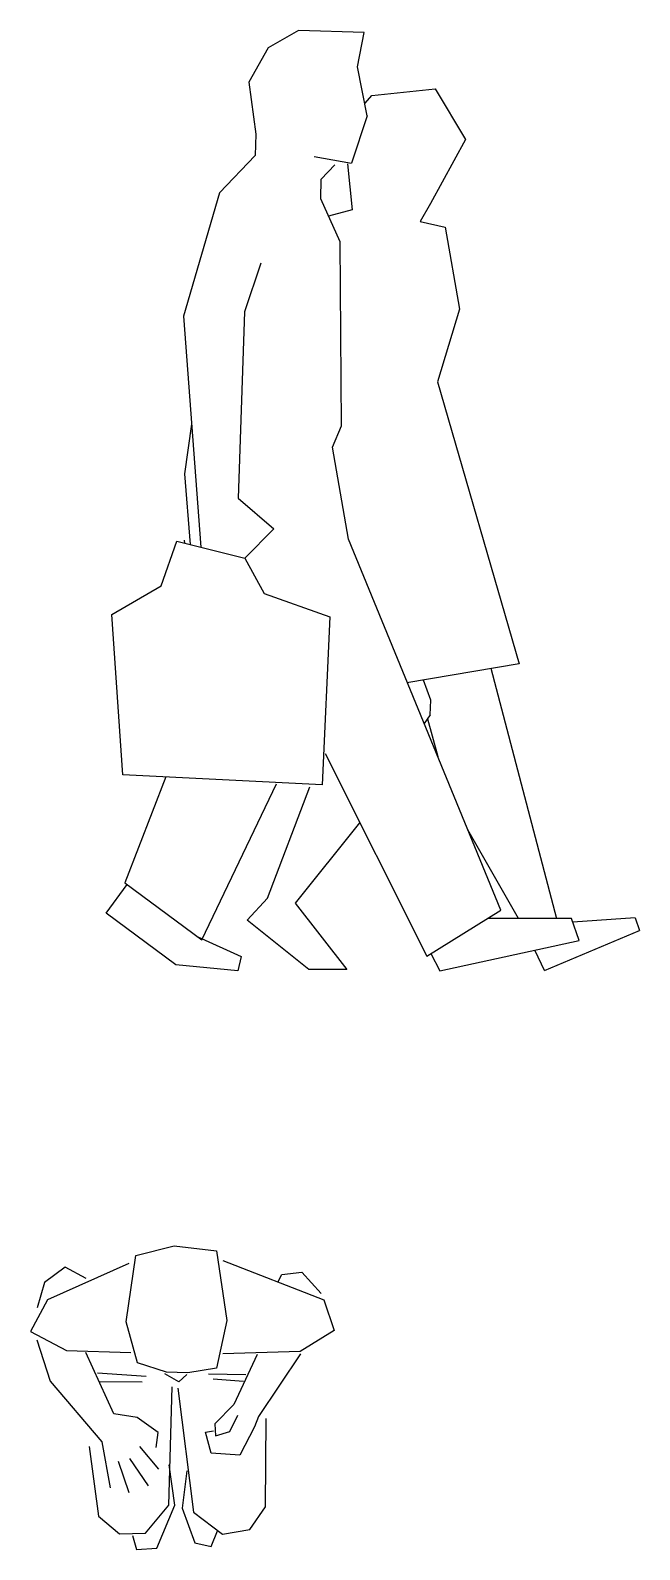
# Model space of a CAD drawing. Extents: x 116 to 135, y 123.1 to 129.1.
# Drawn here: x 123.493 to 124.679, y 126.104 to 129.064 of the extents above; entities that cross this region are included whole.
import ezdxf

# ---------------------------------------------------------------- set-up
doc = ezdxf.new("R2010")
doc.units = 0
doc.layers.get('0').update_dxf_attribs({"linetype": 'CONTINUOUS'})

msp = doc.modelspace()

# ---------------------------------------------------------------- linework, layer by layer
for p, q in [((124.0148, 129.0644), (123.9554, 129.0306)), ((124.1426, 129.0601), (124.0148, 129.0644)), ((124.1297, 128.9934), (124.1426, 129.0601)), ((123.9554, 129.0306), (123.9183, 128.9632)), ((124.1483, 128.8978), (124.1297, 128.9934)), ((123.9183, 128.9632), (123.9317, 128.8625)), ((124.1575, 128.9376), (124.281, 128.9507)), ((124.281, 128.9507), (124.34, 128.8519)), ((124.1444, 128.9229), (124.1575, 128.9376)), ((124.1483, 128.8978), (124.1183, 128.8056)), ((123.9317, 128.8625), (123.9306, 128.8203)), ((124.34, 128.8519), (124.2721, 128.7271)), ((123.9306, 128.8203), (123.8607, 128.7477)), ((124.0451, 128.8188), (124.1183, 128.8056)), ((124.059, 128.7747), (124.0857, 128.8025)), ((124.1101, 128.8045), (124.1194, 128.7147)), ((124.058, 128.736), (124.059, 128.7747)), ((123.8607, 128.7477), (123.7906, 128.5077)), ((124.096, 128.6524), (124.058, 128.736)), ((124.1194, 128.7147), (124.0733, 128.7024)), ((124.2721, 128.7271), (124.2518, 128.6919)), ((124.2518, 128.6919), (124.3002, 128.6812)), ((124.0986, 128.2938), (124.096, 128.6524)), ((124.3002, 128.6812), (124.3284, 128.5212)), ((123.9417, 128.6106), (123.9098, 128.5161)), ((123.7906, 128.5077), (123.8243, 128.0573)), ((123.9098, 128.5161), (123.8973, 128.153)), ((124.3284, 128.5212), (124.2856, 128.3798)), ((124.2856, 128.3798), (124.4444, 127.8302)), ((123.8063, 128.2973), (123.7928, 128.2005)), ((124.0812, 128.252), (124.0986, 128.2938)), ((124.1123, 128.073), (124.0812, 128.252)), ((123.7928, 128.2005), (123.804, 128.0623)), ((123.8973, 128.153), (123.9669, 128.0927)), ((123.9669, 128.0927), (123.9103, 128.036)), ((123.747, 127.9817), (123.7781, 128.0687)), ((123.7781, 128.0687), (123.9103, 128.036)), ((123.7923, 128.0706), (123.793, 128.065)), ((124.409, 127.3498), (124.1123, 128.073)), ((123.9103, 128.036), (123.9476, 127.967)), ((123.6513, 127.926), (123.747, 127.9817)), ((123.9476, 127.967), (124.0761, 127.9215)), ((123.6724, 127.6138), (123.6513, 127.926)), ((124.0761, 127.9215), (124.0611, 127.5943)), ((124.4444, 127.8302), (124.2257, 127.7927)), ((124.2727, 127.7593), (124.2582, 127.7983)), ((124.3894, 127.8217), (124.5175, 127.3338)), ((124.2715, 127.7303), (124.2727, 127.7593)), ((124.2715, 127.7303), (124.2598, 127.7135)), ((124.266, 127.7224), (124.2861, 127.6493)), ((124.0667, 127.655), (124.2645, 127.2602)), ((124.0611, 127.5943), (123.6724, 127.6138)), ((123.7562, 127.6096), (123.6765, 127.4032)), ((123.8264, 127.2921), (123.972, 127.596)), ((123.9543, 127.3733), (124.0368, 127.5904)), ((124.1333, 127.5202), (124.0082, 127.3636)), ((124.4432, 127.3338), (124.3448, 127.5065)), ((123.6401, 127.3441), (123.6809, 127.3999)), ((123.6765, 127.4032), (123.8264, 127.2921)), ((123.9149, 127.3302), (123.9543, 127.3733)), ((124.0082, 127.3636), (124.1088, 127.2339)), ((124.2645, 127.2602), (124.409, 127.3498)), ((123.7756, 127.2431), (123.6401, 127.3441)), ((124.0348, 127.2339), (123.9149, 127.3302)), ((124.5468, 127.3338), (124.3832, 127.3338)), ((124.5613, 127.2904), (124.5468, 127.3338)), ((124.6708, 127.3349), (124.5492, 127.3267)), ((124.6708, 127.3349), (124.6792, 127.31)), ((123.8189, 127.2977), (123.903, 127.2597)), ((124.2898, 127.2314), (124.5613, 127.2904)), ((124.4937, 127.2321), (124.6792, 127.31)), ((124.2726, 127.2652), (124.2898, 127.2314)), ((124.4937, 127.2321), (124.4758, 127.2706)), ((123.8964, 127.2315), (123.7756, 127.2431)), ((123.903, 127.2597), (123.8964, 127.2315)), ((124.1088, 127.2339), (124.0348, 127.2339)), ((123.6792, 126.5475), (123.6982, 126.677)), ((123.6982, 126.677), (123.7726, 126.6955)), ((123.7726, 126.6955), (123.8549, 126.6856)), ((123.8549, 126.6856), (123.8749, 126.5503)), ((123.5604, 126.6542), (123.5201, 126.6239)), ((123.6841, 126.661), (123.5257, 126.5905)), ((123.601, 126.6321), (123.5604, 126.6542)), ((123.8676, 126.6673), (124.0642, 126.5901)), ((123.9743, 126.6249), (123.982, 126.64)), ((123.982, 126.64), (124.0211, 126.6441)), ((124.0211, 126.6441), (124.0591, 126.6029)), ((123.5201, 126.6239), (123.5056, 126.5747)), ((123.5257, 126.5905), (123.4925, 126.5286)), ((124.0642, 126.5901), (124.0844, 126.5308)), ((123.8749, 126.5503), (123.8552, 126.4572)), ((123.4925, 126.5286), (123.5629, 126.4916)), ((123.7014, 126.4677), (123.6792, 126.5475)), ((124.0844, 126.5308), (124.0181, 126.4895)), ((123.5052, 126.5127), (123.5311, 126.4318)), ((123.5629, 126.4916), (123.6884, 126.4875)), ((123.655, 126.3679), (123.6003, 126.4876)), ((123.7576, 126.4492), (123.7014, 126.4677)), ((124.0181, 126.4895), (123.8671, 126.485)), ((123.934, 126.4838), (123.889, 126.3861)), ((124.0187, 126.4848), (123.9366, 126.3627)), ((123.5311, 126.4318), (123.6319, 126.3135)), ((123.6235, 126.4479), (123.7178, 126.4418)), ((123.6274, 126.4315), (123.7105, 126.4304)), ((123.7817, 126.4305), (123.7547, 126.4464)), ((123.7991, 126.4483), (123.7576, 126.4492)), ((123.7973, 126.4448), (123.7817, 126.4305)), ((123.8552, 126.4572), (123.7991, 126.4483)), ((123.8394, 126.446), (123.9119, 126.4451)), ((123.8488, 126.4361), (123.9074, 126.432)), ((123.762, 126.1899), (123.7684, 126.4206)), ((123.78, 126.4185), (123.8101, 126.1768)), ((123.889, 126.3861), (123.8521, 126.3487)), ((123.7005, 126.3612), (123.655, 126.3679)), ((123.7413, 126.3319), (123.7005, 126.3612)), ((123.8521, 126.3487), (123.8534, 126.3256)), ((123.8812, 126.3339), (123.8963, 126.3654)), ((123.9291, 126.3431), (123.9003, 126.2878)), ((123.9366, 126.3627), (123.9291, 126.3431)), ((123.9502, 126.1872), (123.9521, 126.3589)), ((123.6319, 126.3135), (123.6476, 126.224)), ((123.7374, 126.3023), (123.7413, 126.3319)), ((123.8333, 126.3324), (123.8494, 126.3349)), ((123.8445, 126.2914), (123.8333, 126.3324)), ((123.8534, 126.3256), (123.8812, 126.3339)), ((123.6073, 126.3048), (123.6255, 126.1688)), ((123.7049, 126.3044), (123.7419, 126.2601)), ((123.9003, 126.2878), (123.8445, 126.2914)), ((123.6632, 126.276), (123.6842, 126.2147)), ((123.6857, 126.2812), (123.722, 126.228)), ((123.7736, 126.1904), (123.763, 126.2685)), ((123.797, 126.2568), (123.7883, 126.1841)), ((123.6255, 126.1688), (123.6658, 126.1344)), ((123.7165, 126.1354), (123.762, 126.1899)), ((123.7388, 126.1065), (123.7736, 126.1904)), ((123.7883, 126.1841), (123.8127, 126.1166)), ((123.8101, 126.1768), (123.8665, 126.1335)), ((123.9198, 126.143), (123.9502, 126.1872)), ((123.6658, 126.1344), (123.7165, 126.1354)), ((123.8447, 126.1098), (123.8567, 126.1401)), ((123.8665, 126.1335), (123.9198, 126.143)), ((123.6912, 126.1313), (123.6991, 126.1035)), ((123.6991, 126.1035), (123.7388, 126.1065)), ((123.8127, 126.1166), (123.8447, 126.1098))]:
    msp.add_line(p, q)

doc.saveas('drawing.dxf')
